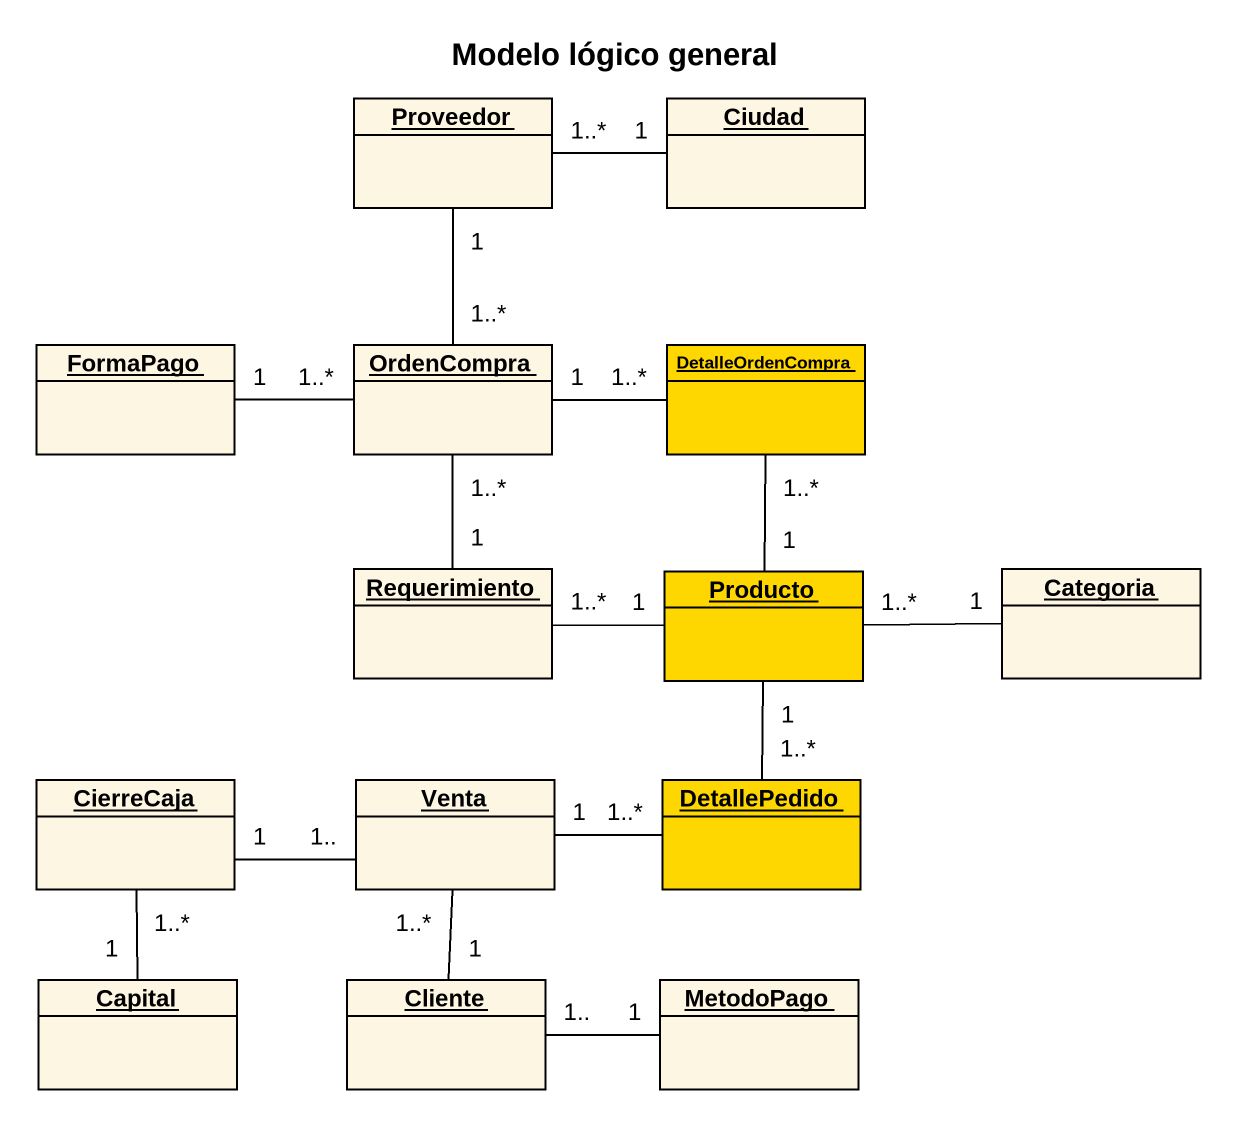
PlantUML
@startuml
title Modelo lógico general
hide circle
hide empty members
object Proveedor
object Ciudad
object FormaPago
object OrdenCompra
object DetalleOrdenCompra #FFD700
object Requerimiento
object Producto #FFD700
object Categoria
object CierreCaja
object Venta
object DetallePedido #FFD700
object Capital
object Cliente
object MetodoPago
Proveedor "1" -- "1..*" OrdenCompra
Ciudad "1" -left- "1..*" Proveedor
OrdenCompra "1..*" -left- "1" FormaPago
OrdenCompra "1" -right- "1..*" DetalleOrdenCompra
DetalleOrdenCompra "1..*" -- "1" Producto
Requerimiento "1" -up- "1..*" OrdenCompra
Requerimiento "1..*" -right- "1" Producto
Categoria "1" -left- "1..*" Producto
CierreCaja "1" -right- "1.." Venta
CierreCaja "1..*" -- "1" Capital
Venta "1" -right- "1..*" DetallePedido
DetallePedido "1..*" -up- "1" Producto
Cliente "1" -up- "1..*" Venta
Cliente "1.." -right- "1" MetodoPago
@enduml
